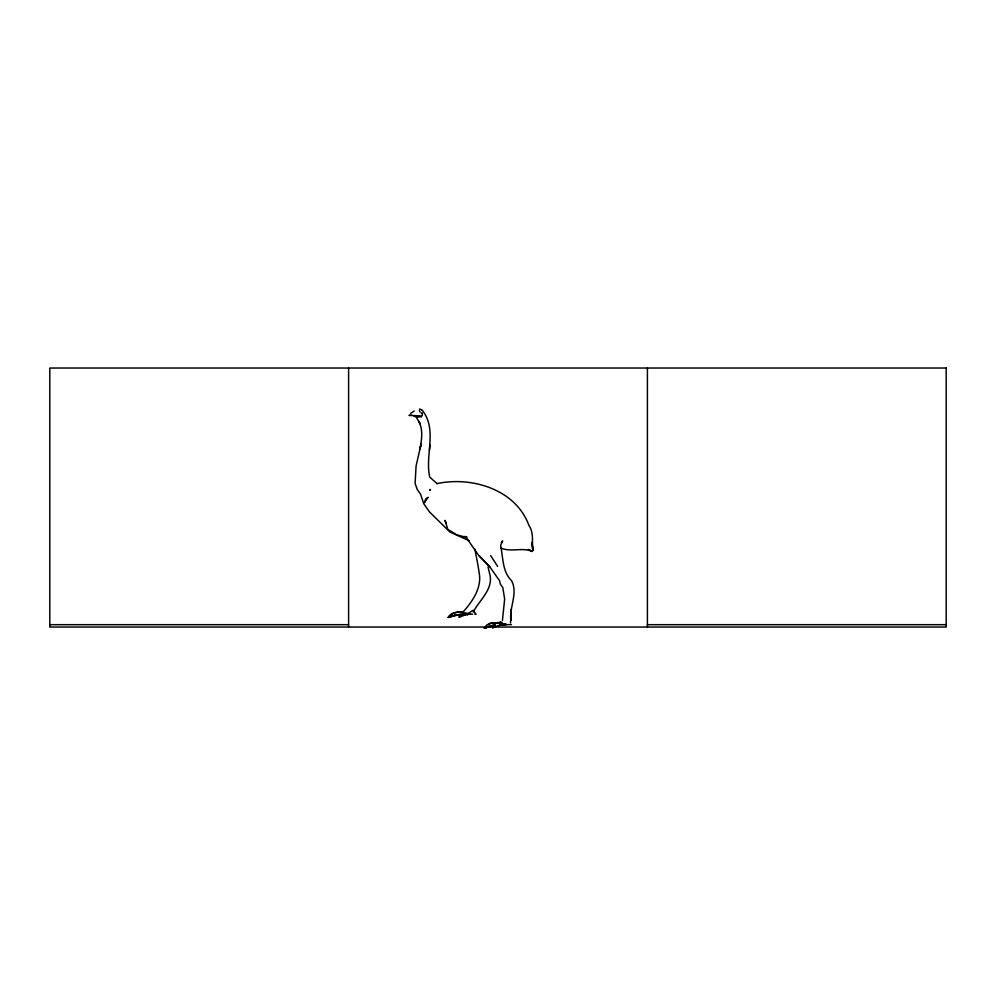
<?xml version="1.0" encoding="UTF-8"?>
<svg xmlns="http://www.w3.org/2000/svg" width="996" height="996" viewBox="0 0 996 996"><rect width="100%" height="100%" fill="white"/><g stroke="black" fill="none" stroke-linecap="round" stroke-linejoin="round"><path stroke-width="1.49" d="M510.599 622.948L510.5 621.442M510.973 620.558L511.259 609.029L510.824 620.471C509.18 607.112 518.318 593.18 511.483 580.556C502.221 571.667 503.192 557.212 500.602 545.522L502.619 540.878L501.324 542.733M437.095 483.645L429.762 477.159C424.645 455.297 437.904 429.164 421.968 409.966M429.5 450.242L429.948 444.963M504.076 624.181L500.303 624.828M504.088 624.629L504.188 623.795L505.433 624.629M502.432 620.558L504.648 598.97L502.781 587.478L500.365 584.166L499.544 580.718L489.683 566.649L479.076 555.942L466.128 537.342L456.678 534.777L447.864 529.399L444.951 520.385L446.333 523.087M503.366 624.181L501.872 623.994M500.801 622.874L491.165 623.16L488.102 624.841M467.983 614.134C468.269 612.416 467.037 615.329 465.53 614.208M422.117 415.369L421.42 416.677M500.166 623.197L500.615 622.313L490.169 623.284L486.845 625.002L484.156 627.966L494.813 625.301M511.434 624.629L499.892 624.791M502.445 624.629L502.781 623.695M429.774 490.393L430.459 489.422L429.861 490.157M467.174 614.134L459.218 617.283L460.289 614.345M466.178 614.196L452.67 615.814M500.751 624.753L506.018 624.629L498.212 625.563L492.759 627.804L496.033 623.172L501.648 622.301L502.868 623.571M462.953 612.142C472.689 601.26 482.251 587.329 479.076 572.239C477.931 564.52 476.374 556.814 474.855 549.145M492.759 627.804L494.564 625.662M473.274 611.942C479.213 600.439 492.373 590.255 490.206 576.149L488.04 566.898M427.956 497.452L424.458 502.656L425.678 498.959L427.969 497.452M463.053 611.93C458.023 612.191 451.151 611.855 448.2 617.308L455.421 615.067L468.307 614.134L467.498 614.022M468.63 614.196L455.782 615.217L448.586 617.47C453.255 610.299 461.584 612.042 467.908 613.524M499.619 623.172L500.615 622.313M499.731 623.235L500.814 622.288M452.321 616.038L448.586 617.47M452.134 615.964L448.2 617.308M467.186 614.258L468.095 614.221M410.576 413.365L414.261 411.037M467.871 613.623L473.162 610.274L476.063 614.258L474.843 614.134M468.83 614.171L467.236 614.681M411.784 415.332L408.92 415.369A1.419 1.033 -88.4 0 0 409.667 415.344L421.096 415.955M452.844 615.889L459.505 614.432L468.182 614.134M467.51 614.756L468.743 614.134M501.947 624.766L506.205 624.081M416.851 416.938L416.241 417.15L421.333 416.714M436.895 483.645C471.382 476.125 515.729 489.185 528.938 525.44C534.117 532.835 531.789 542.21 532.785 550.551C532.287 553.029 529.623 549.282 528.366 549.506L532.325 551.448C522.265 547.041 510.886 552.531 500.664 547.974M484.156 627.966L493.468 625.301M489.472 626.297L485.625 627.779L494.315 625.451M493.717 625.264L490.717 625.65M469.95 614.134L461.932 614.42L459.953 615.142L459.218 617.283M500.49 624.33L502.644 624.268M466.352 614.295L463.476 613.636M500.764 624.729L504.835 624.617M465.58 614.134L472.664 614.134M49.8 624.679L348.6 624.679M647.4 624.679L946.2 624.679M422.229 413.253L421.047 412.867M464.821 536.408L467 537.13M469.315 540.791L449.893 532.001L429.575 511.994L423.723 503.69L420.623 494.352L417.237 489.41L415.083 483.421L416.079 466.016L421.146 443.88L419.963 449.072C421.619 440.045 423.425 429.562 418.631 421.184L420.113 423.723L416.316 417.324M419.577 408.995L421.495 409.705M413.477 415.606L414.921 416.515M479.474 556.029L489.683 566.649M490.642 555.581L497.651 566.4M419.353 410.34L420.001 411.946M532.848 547.676L533.246 548.672M422.354 414.622L422.329 413.365M647.4 368.034L647.4 627.044M348.6 368.034L348.6 627.044M532.897 550.302L532.013 542.235L532.872 550.352M946.2 368.034L49.8 368.034L49.8 627.044L946.2 627.044L946.2 368.034"/></g></svg>
